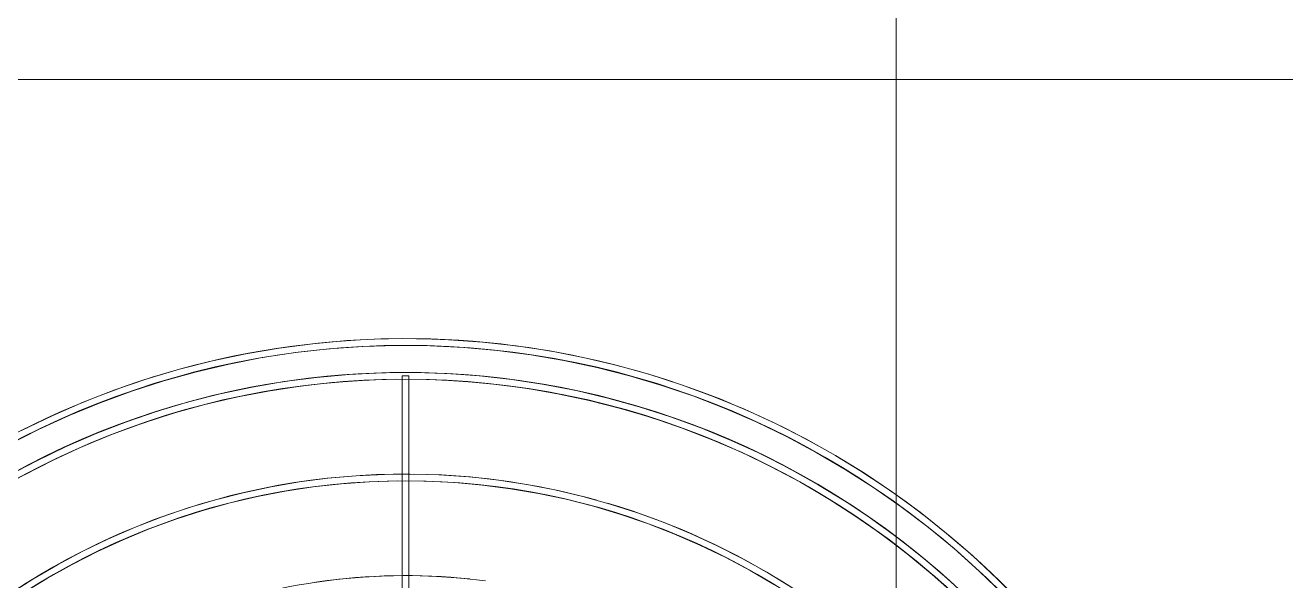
# Model space of a CAD drawing. Header units: millimetres. Extents: x -99196 to 15601, y -9661 to 93550.
# Drawn here: x -9457.9 to -9085.4, y 78507 to 78671.1 of the extents above; entities that cross this region are included whole.
import ezdxf

# ---------------------------------------------------------------- set-up
doc = ezdxf.new("R2010")
doc.units = ezdxf.units.MM
doc.linetypes.add('Centre', pattern=[31.75, 6.35, -4.7625, 15.875, -4.7625])
for name, color, linetype, lineweight in [('M-EQPM', 44, 'Continuous', 5), ('NET-THAY', 2, 'Continuous', 9), ('TRUC', 225, 'Continuous', 5)]:
    doc.layers.add(name, color=color, linetype=linetype, lineweight=lineweight)

# ---------------------------------------------------------------- blocks, each defined once
blk = doc.blocks.new('ALB-AC MAY LANH - Generic _Without Brackets_-1836009-MẶT ĐỨNG 14-1')
at = {"layer": 'M-EQPM'}
for p, q in [((-9635.52, 19255), (-8765.52, 19255)), ((-9346.52, 19167.5), (-9346.52, 18957.5)), ((-9344.52, 19167.5), (-9346.52, 19167.5)), ((-9344.52, 18957.5), (-9344.52, 19167.5))]:
    blk.add_line(p, q, dxfattribs=at)
at = {"layer": 'M-EQPM', "flags": 128}
for points in [[(-9163.59, 19100.42), (-9170.65, 19107.56), (-9177.99, 19114.41), (-9185.6, 19120.96), (-9193.46, 19127.2), (-9201.57, 19133.12), (-9209.91, 19138.71), (-9218.46, 19143.96), (-9227.22, 19148.87), (-9236.17, 19153.43), (-9245.29, 19157.62), (-9254.57, 19161.44), (-9264, 19164.89), (-9273.56, 19167.96), (-9283.23, 19170.65), (-9293.01, 19172.94), (-9302.86, 19174.85), (-9312.79, 19176.36), (-9322.77, 19177.47), (-9332.78, 19178.18), (-9342.81, 19178.49), (-9352.85, 19178.39), (-9362.88, 19177.9), (-9372.88, 19177), (-9382.84, 19175.71), (-9392.73, 19174.02), (-9402.55, 19171.94), (-9412.28, 19169.46), (-9421.9, 19166.6), (-9431.4, 19163.35), (-9440.77, 19159.73), (-9449.98, 19155.73), (-9459.02, 19151.37)], [(-9163.59, 19100.42), (-9170.65, 19107.56), (-9177.99, 19114.41), (-9185.6, 19120.96), (-9193.46, 19127.2), (-9201.57, 19133.12), (-9209.91, 19138.71), (-9218.46, 19143.96), (-9227.22, 19148.87), (-9236.17, 19153.43), (-9245.29, 19157.62), (-9254.57, 19161.44), (-9264, 19164.89), (-9273.56, 19167.96), (-9283.23, 19170.65), (-9293.01, 19172.94), (-9302.86, 19174.85), (-9312.79, 19176.36), (-9322.77, 19177.47), (-9332.78, 19178.18), (-9342.81, 19178.49), (-9352.85, 19178.39), (-9362.88, 19177.9), (-9372.88, 19177), (-9382.84, 19175.71), (-9392.73, 19174.02), (-9402.55, 19171.94), (-9412.28, 19169.46), (-9421.9, 19166.6), (-9431.4, 19163.35), (-9440.77, 19159.73), (-9449.98, 19155.73), (-9459.02, 19151.37)], [(-9163.59, 19100.42), (-9170.65, 19107.56), (-9177.99, 19114.41), (-9185.6, 19120.96), (-9193.46, 19127.2), (-9201.57, 19133.12), (-9209.91, 19138.71), (-9218.46, 19143.96), (-9227.22, 19148.87), (-9236.17, 19153.43), (-9245.29, 19157.62), (-9254.57, 19161.44), (-9264, 19164.89), (-9273.56, 19167.96), (-9283.23, 19170.65), (-9293.01, 19172.94), (-9302.86, 19174.85), (-9312.79, 19176.36), (-9322.77, 19177.47), (-9332.78, 19178.18), (-9342.81, 19178.49), (-9352.85, 19178.39), (-9362.88, 19177.9), (-9372.88, 19177), (-9382.84, 19175.71), (-9392.73, 19174.02), (-9402.55, 19171.94), (-9412.28, 19169.46), (-9421.9, 19166.6), (-9431.4, 19163.35), (-9440.77, 19159.73), (-9449.98, 19155.73), (-9459.02, 19151.37)], [(-9163.59, 19100.42), (-9170.65, 19107.56), (-9177.99, 19114.41), (-9185.6, 19120.96), (-9193.46, 19127.2), (-9201.57, 19133.12), (-9209.91, 19138.71), (-9218.46, 19143.96), (-9227.22, 19148.87), (-9236.17, 19153.43), (-9245.29, 19157.62), (-9254.57, 19161.44), (-9264, 19164.89), (-9273.56, 19167.96), (-9283.23, 19170.65), (-9293.01, 19172.94), (-9302.86, 19174.85), (-9312.79, 19176.36), (-9322.77, 19177.47), (-9332.78, 19178.18), (-9342.81, 19178.49), (-9352.85, 19178.39), (-9362.88, 19177.9), (-9372.88, 19177), (-9382.84, 19175.71), (-9392.73, 19174.02), (-9402.55, 19171.94), (-9412.28, 19169.46), (-9421.9, 19166.6), (-9431.4, 19163.35), (-9440.77, 19159.73), (-9449.98, 19155.73), (-9459.02, 19151.37)], [(-9163.59, 19100.42), (-9170.65, 19107.56), (-9177.99, 19114.41), (-9185.6, 19120.96), (-9193.46, 19127.2), (-9201.57, 19133.12), (-9209.91, 19138.71), (-9218.46, 19143.96), (-9227.22, 19148.87), (-9236.17, 19153.43), (-9245.29, 19157.62), (-9254.57, 19161.44), (-9264, 19164.89), (-9273.56, 19167.96), (-9283.23, 19170.65), (-9293.01, 19172.94), (-9302.86, 19174.85), (-9312.79, 19176.36), (-9322.77, 19177.47), (-9332.78, 19178.18), (-9342.81, 19178.49), (-9352.85, 19178.39), (-9362.88, 19177.9), (-9372.88, 19177), (-9382.84, 19175.71), (-9392.73, 19174.02), (-9402.55, 19171.94), (-9412.28, 19169.46), (-9421.9, 19166.6), (-9431.4, 19163.35), (-9440.77, 19159.73), (-9449.98, 19155.73), (-9459.02, 19151.37)], [(-9163.59, 19100.42), (-9170.65, 19107.56), (-9177.99, 19114.41), (-9185.6, 19120.96), (-9193.46, 19127.2), (-9201.57, 19133.12), (-9209.91, 19138.71), (-9218.46, 19143.96), (-9227.22, 19148.87), (-9236.17, 19153.43), (-9245.29, 19157.62), (-9254.57, 19161.44), (-9264, 19164.89), (-9273.56, 19167.96), (-9283.23, 19170.65), (-9293.01, 19172.94), (-9302.86, 19174.85), (-9312.79, 19176.36), (-9322.77, 19177.47), (-9332.78, 19178.18), (-9342.81, 19178.49), (-9352.85, 19178.39), (-9362.88, 19177.9), (-9372.88, 19177), (-9382.84, 19175.71), (-9392.73, 19174.02), (-9402.55, 19171.94), (-9412.28, 19169.46), (-9421.9, 19166.6), (-9431.4, 19163.35), (-9440.77, 19159.73), (-9449.98, 19155.73), (-9459.02, 19151.37)], [(-9163.59, 19100.42), (-9170.65, 19107.56), (-9177.99, 19114.41), (-9185.6, 19120.96), (-9193.46, 19127.2), (-9201.57, 19133.12), (-9209.91, 19138.71), (-9218.46, 19143.96), (-9227.22, 19148.87), (-9236.17, 19153.43), (-9245.29, 19157.62), (-9254.57, 19161.44), (-9264, 19164.89), (-9273.56, 19167.96), (-9283.23, 19170.65), (-9293.01, 19172.94), (-9302.86, 19174.85), (-9312.79, 19176.36), (-9322.77, 19177.47), (-9332.78, 19178.18), (-9342.81, 19178.49), (-9352.85, 19178.39), (-9362.88, 19177.9), (-9372.88, 19177), (-9382.84, 19175.71), (-9392.73, 19174.02), (-9402.55, 19171.94), (-9412.28, 19169.46), (-9421.9, 19166.6), (-9431.4, 19163.35), (-9440.77, 19159.73), (-9449.98, 19155.73), (-9459.02, 19151.37)], [(-9163.59, 19100.42), (-9170.65, 19107.56), (-9177.99, 19114.41), (-9185.6, 19120.96), (-9193.46, 19127.2), (-9201.57, 19133.12), (-9209.91, 19138.71), (-9218.46, 19143.96), (-9227.22, 19148.87), (-9236.17, 19153.43), (-9245.29, 19157.62), (-9254.57, 19161.44), (-9264, 19164.89), (-9273.56, 19167.96), (-9283.23, 19170.65), (-9293.01, 19172.94), (-9302.86, 19174.85), (-9312.79, 19176.36), (-9322.77, 19177.47), (-9332.78, 19178.18), (-9342.81, 19178.49), (-9352.85, 19178.39), (-9362.88, 19177.9), (-9372.88, 19177), (-9382.84, 19175.71), (-9392.73, 19174.02), (-9402.55, 19171.94), (-9412.28, 19169.46), (-9421.9, 19166.6), (-9431.4, 19163.35), (-9440.77, 19159.73), (-9449.98, 19155.73), (-9459.02, 19151.37)], [(-9462.89, 19147.11), (-9454.01, 19151.63), (-9444.96, 19155.78), (-9435.75, 19159.58), (-9426.4, 19163), (-9416.92, 19166.05), (-9407.32, 19168.71), (-9397.62, 19170.99), (-9387.85, 19172.88), (-9378, 19174.37), (-9368.1, 19175.47), (-9358.17, 19176.18), (-9348.21, 19176.49), (-9338.25, 19176.39), (-9328.31, 19175.9), (-9318.39, 19175.02), (-9308.51, 19173.73), (-9298.69, 19172.06), (-9288.95, 19169.99), (-9279.3, 19167.53), (-9269.75, 19164.69), (-9260.33, 19161.47), (-9251.04, 19157.88), (-9241.9, 19153.92), (-9232.93, 19149.59), (-9224.14, 19144.91), (-9215.54, 19139.88), (-9207.16, 19134.51), (-9198.99, 19128.82), (-9191.05, 19122.79), (-9183.37, 19116.46), (-9175.94, 19109.83), (-9168.79, 19102.9)], [(-9462.89, 19147.11), (-9454.01, 19151.63), (-9444.96, 19155.78), (-9435.75, 19159.58), (-9426.4, 19163), (-9416.92, 19166.05), (-9407.32, 19168.71), (-9397.62, 19170.99), (-9387.85, 19172.88), (-9378, 19174.37), (-9368.1, 19175.47), (-9358.17, 19176.18), (-9348.21, 19176.49), (-9338.25, 19176.39), (-9328.31, 19175.9), (-9318.39, 19175.02), (-9308.51, 19173.73), (-9298.69, 19172.06), (-9288.95, 19169.99), (-9279.3, 19167.53), (-9269.75, 19164.69), (-9260.33, 19161.47), (-9251.04, 19157.88), (-9241.9, 19153.92), (-9232.93, 19149.59), (-9225.85, 19145.82)], [(-9462.89, 19147.11), (-9454.01, 19151.63), (-9444.96, 19155.78), (-9435.75, 19159.58), (-9426.4, 19163), (-9416.92, 19166.05), (-9407.32, 19168.71), (-9397.62, 19170.99), (-9387.85, 19172.88), (-9378, 19174.37), (-9368.1, 19175.47), (-9358.17, 19176.18), (-9348.21, 19176.49), (-9338.25, 19176.39), (-9328.31, 19175.9), (-9318.39, 19175.02), (-9308.51, 19173.73), (-9298.69, 19172.06), (-9288.95, 19169.99), (-9279.3, 19167.53), (-9269.75, 19164.69), (-9260.33, 19161.47), (-9251.04, 19157.88), (-9241.9, 19153.92), (-9232.93, 19149.59), (-9225.85, 19145.82)], [(-9462.89, 19147.11), (-9454.01, 19151.63), (-9444.96, 19155.78), (-9435.75, 19159.58), (-9426.4, 19163), (-9416.92, 19166.05), (-9407.32, 19168.71), (-9397.62, 19170.99), (-9387.85, 19172.88), (-9378, 19174.37), (-9368.1, 19175.47), (-9358.17, 19176.18), (-9348.21, 19176.49), (-9338.25, 19176.39), (-9328.31, 19175.9), (-9318.39, 19175.02), (-9308.51, 19173.73), (-9298.69, 19172.06), (-9288.95, 19169.99), (-9279.3, 19167.53), (-9269.75, 19164.69), (-9260.33, 19161.47), (-9251.04, 19157.88), (-9241.9, 19153.92), (-9232.93, 19149.59), (-9225.85, 19145.82)], [(-9462.89, 19147.11), (-9454.01, 19151.63), (-9444.96, 19155.78), (-9435.75, 19159.58), (-9426.4, 19163), (-9416.92, 19166.05), (-9407.32, 19168.71), (-9397.62, 19170.99), (-9387.85, 19172.88), (-9378, 19174.37), (-9368.1, 19175.47), (-9358.17, 19176.18), (-9348.21, 19176.49), (-9338.25, 19176.39), (-9328.31, 19175.9), (-9318.39, 19175.02), (-9308.51, 19173.73), (-9298.69, 19172.06), (-9288.95, 19169.99), (-9279.3, 19167.53), (-9269.75, 19164.69), (-9260.33, 19161.47), (-9251.04, 19157.88), (-9241.9, 19153.92), (-9232.93, 19149.59), (-9225.85, 19145.82)], [(-9462.89, 19147.11), (-9454.01, 19151.63), (-9444.96, 19155.78), (-9435.75, 19159.58), (-9426.4, 19163), (-9416.92, 19166.05), (-9407.32, 19168.71), (-9397.62, 19170.99), (-9387.85, 19172.88), (-9378, 19174.37), (-9368.1, 19175.47), (-9358.17, 19176.18), (-9348.21, 19176.49), (-9338.25, 19176.39), (-9328.31, 19175.9), (-9318.39, 19175.02), (-9308.51, 19173.73), (-9298.69, 19172.06), (-9288.95, 19169.99), (-9279.3, 19167.53), (-9269.75, 19164.69), (-9260.33, 19161.47), (-9251.04, 19157.88), (-9241.9, 19153.92), (-9232.93, 19149.59), (-9225.85, 19145.82)], [(-9462.89, 19147.11), (-9454.01, 19151.63), (-9444.96, 19155.78), (-9435.75, 19159.58), (-9426.4, 19163), (-9416.92, 19166.05), (-9407.32, 19168.71), (-9397.62, 19170.99), (-9387.85, 19172.88), (-9378, 19174.37), (-9368.1, 19175.47), (-9358.17, 19176.18), (-9348.21, 19176.49), (-9338.25, 19176.39), (-9328.31, 19175.9), (-9318.39, 19175.02), (-9308.51, 19173.73), (-9298.69, 19172.06), (-9288.95, 19169.99), (-9279.3, 19167.53), (-9269.75, 19164.69), (-9260.33, 19161.47), (-9251.04, 19157.88), (-9241.9, 19153.92), (-9232.93, 19149.59), (-9225.85, 19145.82)], [(-9462.89, 19147.11), (-9454.01, 19151.63), (-9444.96, 19155.78), (-9435.75, 19159.58), (-9426.4, 19163), (-9416.92, 19166.05), (-9407.32, 19168.71), (-9397.62, 19170.99), (-9387.85, 19172.88), (-9378, 19174.37), (-9368.1, 19175.47), (-9358.17, 19176.18), (-9348.21, 19176.49), (-9338.25, 19176.39), (-9328.31, 19175.9), (-9318.39, 19175.02), (-9308.51, 19173.73), (-9298.69, 19172.06), (-9288.95, 19169.99), (-9279.3, 19167.53), (-9269.75, 19164.69), (-9260.33, 19161.47), (-9251.04, 19157.88), (-9241.9, 19153.92), (-9232.93, 19149.59), (-9225.85, 19145.82)], [(-9184.67, 19106.96), (-9191.97, 19113.25), (-9199.52, 19119.24), (-9207.31, 19124.93), (-9215.31, 19130.29), (-9223.53, 19135.34), (-9231.93, 19140.05), (-9240.52, 19144.42), (-9249.28, 19148.45), (-9258.2, 19152.12), (-9267.25, 19155.43), (-9276.43, 19158.38), (-9285.71, 19160.96), (-9295.1, 19163.17), (-9304.56, 19164.99), (-9314.09, 19166.44), (-9323.67, 19167.51), (-9333.29, 19168.19), (-9342.92, 19168.49), (-9352.56, 19168.4), (-9362.19, 19167.92), (-9371.79, 19167.06), (-9381.35, 19165.82), (-9390.85, 19164.2), (-9400.28, 19162.2), (-9409.62, 19159.82), (-9418.86, 19157.07), (-9427.98, 19153.95), (-9436.97, 19150.48), (-9445.82, 19146.64), (-9454.5, 19142.45), (-9463.01, 19137.93)], [(-9458.17, 19138.29), (-9449.65, 19142.62), (-9440.97, 19146.62), (-9432.13, 19150.26), (-9423.15, 19153.54), (-9414.05, 19156.47), (-9404.84, 19159.02), (-9395.53, 19161.21), (-9386.15, 19163.02), (-9376.7, 19164.46), (-9367.19, 19165.52), (-9357.66, 19166.19), (-9348.1, 19166.49), (-9338.55, 19166.4), (-9329, 19165.93), (-9319.48, 19165.08), (-9310, 19163.84), (-9300.57, 19162.23), (-9291.22, 19160.25), (-9281.96, 19157.89), (-9272.8, 19155.17), (-9263.75, 19152.08), (-9254.84, 19148.63), (-9246.07, 19144.82), (-9237.45, 19140.67), (-9229.02, 19136.18), (-9220.76, 19131.35), (-9212.71, 19126.2), (-9204.87, 19120.73), (-9197.26, 19114.95), (-9189.88, 19108.87), (-9182.75, 19102.5)], [(-9219.31, 19142.08), (-9215.54, 19139.88), (-9207.16, 19134.51), (-9198.99, 19128.82), (-9191.05, 19122.79), (-9183.37, 19116.46), (-9175.94, 19109.83), (-9168.79, 19102.9)], [(-9219.31, 19142.08), (-9215.54, 19139.88), (-9207.16, 19134.51), (-9198.99, 19128.82), (-9191.05, 19122.79), (-9183.37, 19116.46), (-9175.94, 19109.83), (-9168.79, 19102.9)], [(-9219.31, 19142.08), (-9215.54, 19139.88), (-9207.16, 19134.51), (-9198.99, 19128.82), (-9191.05, 19122.79), (-9183.37, 19116.46), (-9175.94, 19109.83), (-9168.79, 19102.9)], [(-9219.31, 19142.08), (-9215.54, 19139.88), (-9207.16, 19134.51), (-9198.99, 19128.82), (-9191.05, 19122.79), (-9183.37, 19116.46), (-9175.94, 19109.83), (-9168.79, 19102.9)], [(-9219.31, 19142.08), (-9215.54, 19139.88), (-9207.16, 19134.51), (-9198.99, 19128.82), (-9191.05, 19122.79), (-9183.37, 19116.46), (-9175.94, 19109.83), (-9168.79, 19102.9)], [(-9219.31, 19142.08), (-9215.54, 19139.88), (-9207.16, 19134.51), (-9198.99, 19128.82), (-9191.05, 19122.79), (-9183.37, 19116.46), (-9175.94, 19109.83), (-9168.79, 19102.9)], [(-9219.31, 19142.08), (-9215.54, 19139.88), (-9207.16, 19134.51), (-9198.99, 19128.82), (-9191.05, 19122.79), (-9183.37, 19116.46), (-9175.94, 19109.83), (-9168.79, 19102.9)], [(-9231.52, 19105.05), (-9238.71, 19109.47), (-9246.07, 19113.59), (-9253.6, 19117.42), (-9261.26, 19120.95), (-9269.07, 19124.16), (-9276.99, 19127.06), (-9285.03, 19129.64), (-9293.16, 19131.9), (-9301.37, 19133.83), (-9309.66, 19135.43), (-9318, 19136.7), (-9326.39, 19137.63), (-9334.81, 19138.23), (-9343.25, 19138.49), (-9351.69, 19138.41), (-9360.11, 19137.99), (-9368.52, 19137.24), (-9376.89, 19136.16), (-9385.21, 19134.73), (-9393.46, 19132.98), (-9401.64, 19130.9), (-9409.73, 19128.49), (-9417.72, 19125.77), (-9425.59, 19122.72), (-9433.33, 19119.36), (-9440.93, 19115.7), (-9448.38, 19111.73), (-9455.67, 19107.47), (-9462.78, 19102.92)], [(-9458.45, 19103.37), (-9451.32, 19107.74), (-9444.03, 19111.83), (-9436.58, 19115.62), (-9428.99, 19119.11), (-9421.26, 19122.3), (-9413.41, 19125.17), (-9405.45, 19127.73), (-9397.39, 19129.96), (-9389.26, 19131.87), (-9381.05, 19133.46), (-9372.78, 19134.71), (-9364.47, 19135.64), (-9356.14, 19136.23), (-9347.78, 19136.49), (-9339.42, 19136.41), (-9331.07, 19136), (-9322.75, 19135.26), (-9314.46, 19134.18), (-9306.22, 19132.77), (-9298.04, 19131.03), (-9289.94, 19128.97), (-9281.93, 19126.59), (-9274.01, 19123.89), (-9266.22, 19120.87), (-9258.55, 19117.54), (-9251.02, 19113.91), (-9243.64, 19109.98), (-9236.42, 19105.76)], [(-9321.92, 19106.95), (-9329.11, 19107.75), (-9336.33, 19108.27), (-9343.57, 19108.49), (-9350.81, 19108.42), (-9358.04, 19108.07), (-9365.25, 19107.42), (-9372.43, 19106.49)]]:
    blk.add_lwpolyline(points, dxfattribs=at)
at = {"layer": 'M-EQPM'}
for radius, start, end in [(249, 0, 180), (249, 0, 180), (249, 0, 180), (249, 0, 180), (249, 0, 180), (249, 0, 180), (249, 0, 180), (249, 0, 180), (251, 60.4089, 121.8937), (251, 60.4089, 121.8937), (251, 60.4089, 121.8937), (251, 60.4089, 121.8937), (251, 60.4089, 121.8937), (251, 60.4089, 121.8937), (251, 60.4089, 121.8937), (251, 60.4089, 121.8937), (241, 20.9119, 159.0881), (241, 45.2382, 134.7618), (239, 0, 180), (239, 90.2418, 134.7598), (239, 45.2402, 89.7582), (251, 360, 59.5569), (251, 360, 59.5569), (251, 360, 59.5569), (251, 360, 59.5569), (251, 360, 59.5569), (251, 360, 59.5569), (251, 360, 59.5569), (251, 360, 59.5569), (209, 0, 180), (211, 88.2824, 171.1447), (211, 74.4424, 87.3265), (211, 8.8553, 73.5749), (181, 83.9775, 112.4693)]:
    blk.add_arc((-9345.52, 18927.5), radius, start, end, dxfattribs=at)
blk = doc.blocks.new('A$C677B3655')
at = {"layer": 'M-EQPM'}
blk.add_blockref('ALB-AC MAY LANH - Generic _Without Brackets_-1836009-MẶT ĐỨNG 14-1', (-13327.74, -18600), dxfattribs=at)

msp = doc.modelspace()

# ---------------------------------------------------------------- linework, layer by layer
at = {"layer": 'TRUC', "linetype": 'Centre', "ltscale": 75}
msp.add_line((-9200.52, -7525.81), (-9200.52, 91838.4), dxfattribs=at)

# ---------------------------------------------------------------- block references
at = {"layer": 'NET-THAY'}
msp.add_blockref('A$C677B3655', (13327.74, 78000), dxfattribs=at)

doc.saveas('drawing.dxf')
